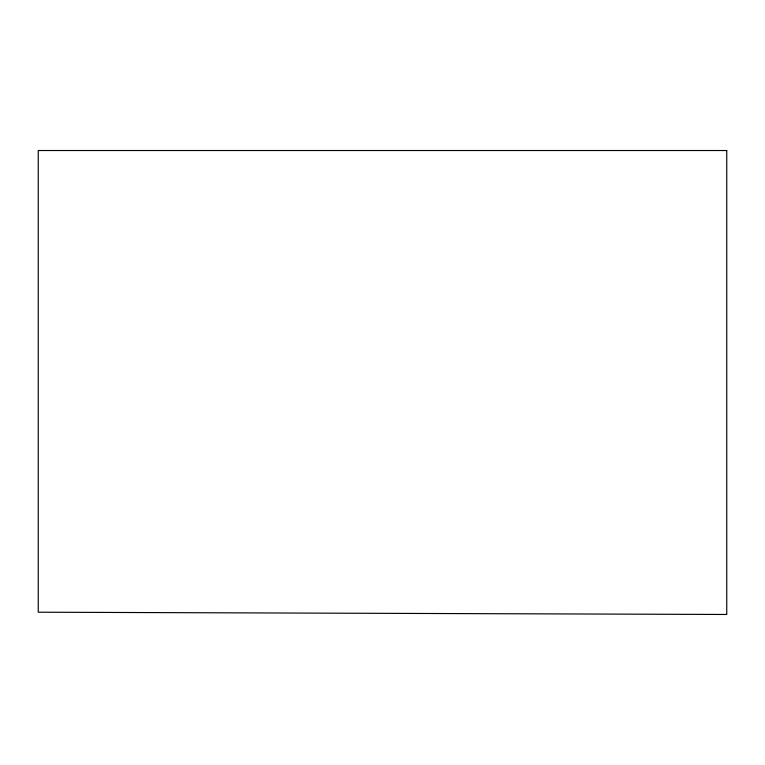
<?xml version="1.0" encoding="UTF-8"?>
<svg xmlns="http://www.w3.org/2000/svg" width="765" height="765" viewBox="0 0 765 765"><rect width="100%" height="100%" fill="white"/><g stroke="black" fill="none" stroke-linecap="round" stroke-linejoin="round"><path stroke-width="1.15" d="M726.75 150.523L38.25 150.523L38.25 612.21L726.75 614.477L726.75 150.523"/></g></svg>
